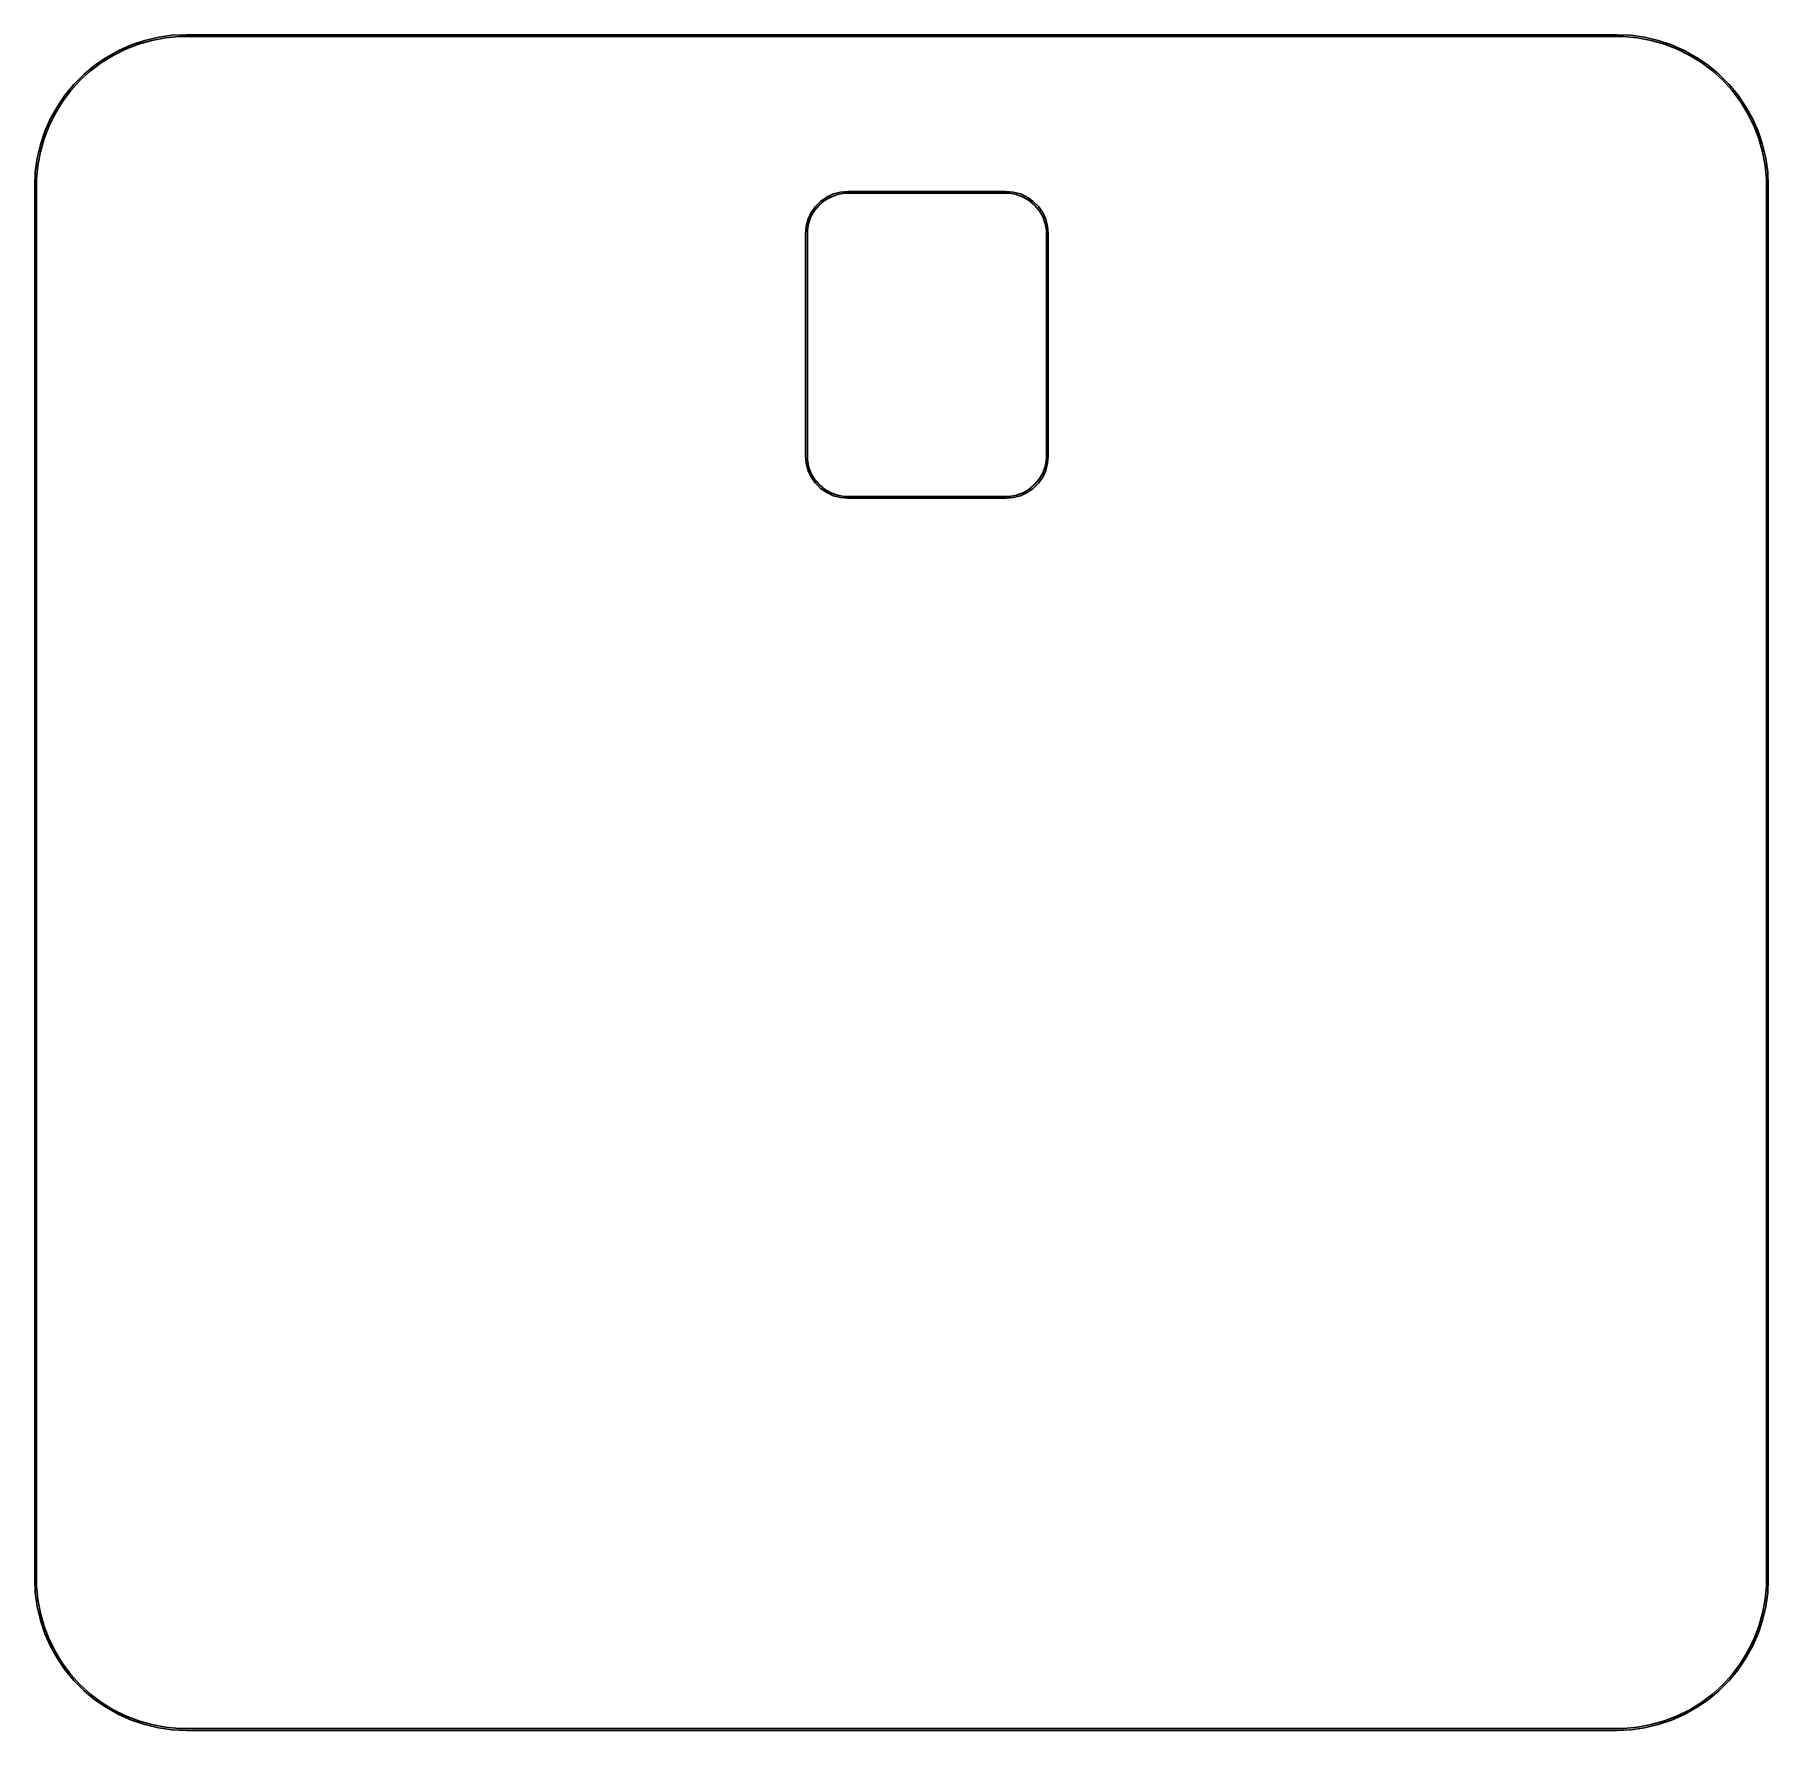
# Model space of a CAD drawing. Header units: inches. Extents: x 0.47 to 2.28, y -2.25 to -0.47.
import ezdxf

# ---------------------------------------------------------------- set-up
doc = ezdxf.new("R2010")
doc.units = ezdxf.units.IN
doc.header["$MEASUREMENT"] = 0
doc.layers.add('Edge.Cuts', color=254, linetype='CONTINUOUS', true_color=0xd0d2cd)

msp = doc.modelspace()

# ---------------------------------------------------------------- linework, layer by layer
at = {"layer": 'Edge.Cuts', "linetype": 'CONTINUOUS'}
for p, q in [((0.5465, -0.4952), (0.5593, -0.4881)), ((0.5666, -0.4866), (0.5537, -0.4931)), ((0.5593, -0.4881), (0.5727, -0.4822)), ((0.5801, -0.4814), (0.5666, -0.4866)), ((0.5727, -0.4822), (0.5866, -0.4775)), ((0.5941, -0.4774), (0.5801, -0.4814)), ((0.5866, -0.4775), (0.6008, -0.4742)), ((0.6083, -0.4748), (0.5941, -0.4774)), ((0.6008, -0.4742), (0.6153, -0.4721)), ((0.6227, -0.4734), (0.6083, -0.4748)), ((0.6153, -0.4721), (0.6299, -0.4715)), ((0.6299, -0.4734), (0.6227, -0.4734)), ((0.6299, -0.4715), (2.126, -0.4715)), ((2.126, -0.4734), (0.6299, -0.4734)), ((2.126, -0.4715), (2.1406, -0.4721)), ((2.1332, -0.4734), (2.126, -0.4734)), ((2.1476, -0.4748), (2.1332, -0.4734)), ((2.1406, -0.4721), (2.1551, -0.4742)), ((2.1619, -0.4774), (2.1476, -0.4748)), ((2.1551, -0.4742), (2.1694, -0.4775)), ((2.1758, -0.4814), (2.1619, -0.4774)), ((2.1694, -0.4775), (2.1832, -0.4822)), ((2.1893, -0.4866), (2.1758, -0.4814)), ((2.1832, -0.4822), (2.1966, -0.4881)), ((2.2022, -0.4931), (2.1893, -0.4866)), ((2.1966, -0.4881), (2.2094, -0.4952)), ((0.5232, -0.5128), (0.5344, -0.5035)), ((0.5414, -0.5007), (0.5298, -0.5094)), ((0.5344, -0.5035), (0.5465, -0.4952)), ((0.5537, -0.4931), (0.5414, -0.5007)), ((2.2145, -0.5007), (2.2022, -0.4931)), ((2.2094, -0.4952), (2.2215, -0.5035)), ((2.2261, -0.5094), (2.2145, -0.5007)), ((2.2215, -0.5035), (2.2327, -0.5128)), ((0.5035, -0.5344), (0.5128, -0.5232)), ((0.5191, -0.5191), (0.5094, -0.5298)), ((0.5128, -0.5232), (0.5232, -0.5128)), ((0.5298, -0.5094), (0.5191, -0.5191)), ((2.2368, -0.5191), (2.2261, -0.5094)), ((2.2327, -0.5128), (2.2431, -0.5232)), ((2.2465, -0.5298), (2.2368, -0.5191)), ((2.2431, -0.5232), (2.2524, -0.5344)), ((0.5007, -0.5414), (0.4931, -0.5537)), ((0.4952, -0.5465), (0.5035, -0.5344)), ((0.5094, -0.5298), (0.5007, -0.5414)), ((2.2552, -0.5414), (2.2465, -0.5298)), ((2.2524, -0.5344), (2.2607, -0.5465)), ((2.2628, -0.5537), (2.2552, -0.5414)), ((0.4822, -0.5727), (0.4881, -0.5593)), ((0.4931, -0.5537), (0.4866, -0.5666)), ((0.4881, -0.5593), (0.4952, -0.5465)), ((2.2607, -0.5465), (2.2678, -0.5593)), ((2.2693, -0.5666), (2.2628, -0.5537)), ((2.2678, -0.5593), (2.2737, -0.5727)), ((0.4814, -0.5801), (0.4774, -0.5941)), ((0.4775, -0.5866), (0.4822, -0.5727)), ((0.4866, -0.5666), (0.4814, -0.5801)), ((2.2745, -0.5801), (2.2693, -0.5666)), ((2.2737, -0.5727), (2.2784, -0.5866)), ((2.2785, -0.5941), (2.2745, -0.5801)), ((0.4742, -0.6008), (0.4775, -0.5866)), ((0.4774, -0.5941), (0.4748, -0.6083)), ((2.2784, -0.5866), (2.2818, -0.6008)), ((2.2811, -0.6083), (2.2785, -0.5941)), ((0.4715, -0.6299), (0.4721, -0.6153)), ((0.4721, -0.6153), (0.4742, -0.6008)), ((0.4748, -0.6083), (0.4734, -0.6227)), ((2.2825, -0.6227), (2.2811, -0.6083)), ((2.2818, -0.6008), (2.2838, -0.6153)), ((2.2838, -0.6153), (2.2844, -0.6299)), ((0.4715, -2.0866), (0.4715, -0.6299)), ((0.4734, -0.6227), (0.4734, -0.6299)), ((0.4734, -0.6299), (0.4734, -2.0866)), ((2.2825, -0.6299), (2.2825, -0.6227)), ((2.2825, -2.0866), (2.2825, -0.6299)), ((2.2844, -0.6299), (2.2844, -2.0866)), ((1.2835, -0.6576), (1.2879, -0.6513)), ((1.2918, -0.6497), (1.287, -0.6554)), ((1.2879, -0.6513), (1.2934, -0.6458)), ((1.2975, -0.645), (1.2918, -0.6497)), ((1.2934, -0.6458), (1.2997, -0.6414)), ((1.3039, -0.6413), (1.2975, -0.645)), ((1.2997, -0.6414), (1.3067, -0.6381)), ((1.3109, -0.6387), (1.3039, -0.6413)), ((1.3067, -0.6381), (1.3142, -0.6361)), ((1.3181, -0.6374), (1.3109, -0.6387)), ((1.3142, -0.6361), (1.3219, -0.6355)), ((1.3219, -0.6374), (1.3181, -0.6374)), ((1.3219, -0.6355), (1.4872, -0.6355)), ((1.4872, -0.6374), (1.3219, -0.6374)), ((1.4872, -0.6355), (1.4949, -0.6361)), ((1.4909, -0.6374), (1.4872, -0.6374)), ((1.4982, -0.6387), (1.4909, -0.6374)), ((1.4949, -0.6361), (1.5024, -0.6381)), ((1.5052, -0.6413), (1.4982, -0.6387)), ((1.5024, -0.6381), (1.5094, -0.6414)), ((1.5116, -0.645), (1.5052, -0.6413)), ((1.5094, -0.6414), (1.5157, -0.6458)), ((1.5172, -0.6497), (1.5116, -0.645)), ((1.5157, -0.6458), (1.5211, -0.6513)), ((1.522, -0.6554), (1.5172, -0.6497)), ((1.5211, -0.6513), (1.5256, -0.6576)), ((1.2782, -0.6721), (1.2802, -0.6646)), ((1.2808, -0.6688), (1.2795, -0.6761)), ((1.2802, -0.6646), (1.2835, -0.6576)), ((1.2833, -0.6618), (1.2808, -0.6688)), ((1.287, -0.6554), (1.2833, -0.6618)), ((1.5257, -0.6618), (1.522, -0.6554)), ((1.5256, -0.6576), (1.5288, -0.6646)), ((1.5282, -0.6688), (1.5257, -0.6618)), ((1.5295, -0.6761), (1.5282, -0.6688)), ((1.5288, -0.6646), (1.5308, -0.6721)), ((1.2776, -0.6798), (1.2782, -0.6721)), ((1.2776, -0.912), (1.2776, -0.6798)), ((1.2795, -0.6761), (1.2795, -0.6798)), ((1.2795, -0.6798), (1.2795, -0.912)), ((1.5295, -0.6798), (1.5295, -0.6761)), ((1.5295, -0.912), (1.5295, -0.6798)), ((1.5308, -0.6721), (1.5315, -0.6798)), ((1.5315, -0.6798), (1.5315, -0.912)), ((1.2782, -0.9197), (1.2776, -0.912)), ((1.2802, -0.9272), (1.2782, -0.9197)), ((1.2795, -0.912), (1.2795, -0.9157)), ((1.2795, -0.9157), (1.2808, -0.923)), ((1.2808, -0.923), (1.2833, -0.93)), ((1.5257, -0.93), (1.5282, -0.923)), ((1.5282, -0.923), (1.5295, -0.9157)), ((1.5308, -0.9197), (1.5288, -0.9272)), ((1.5295, -0.9157), (1.5295, -0.912)), ((1.5315, -0.912), (1.5308, -0.9197)), ((1.2835, -0.9342), (1.2802, -0.9272)), ((1.2833, -0.93), (1.287, -0.9364)), ((1.2879, -0.9405), (1.2835, -0.9342)), ((1.287, -0.9364), (1.2918, -0.9421)), ((1.2934, -0.946), (1.2879, -0.9405)), ((1.2918, -0.9421), (1.2975, -0.9468)), ((1.5116, -0.9468), (1.5172, -0.9421)), ((1.5211, -0.9405), (1.5157, -0.946)), ((1.5172, -0.9421), (1.522, -0.9364)), ((1.5256, -0.9342), (1.5211, -0.9405)), ((1.522, -0.9364), (1.5257, -0.93)), ((1.5288, -0.9272), (1.5256, -0.9342)), ((1.2997, -0.9504), (1.2934, -0.946)), ((1.2975, -0.9468), (1.3039, -0.9506)), ((1.3067, -0.9537), (1.2997, -0.9504)), ((1.3039, -0.9506), (1.3109, -0.9531)), ((1.3142, -0.9557), (1.3067, -0.9537)), ((1.3109, -0.9531), (1.3181, -0.9544)), ((1.3219, -0.9563), (1.3142, -0.9557)), ((1.3181, -0.9544), (1.3219, -0.9544)), ((1.3219, -0.9544), (1.4872, -0.9544)), ((1.4872, -0.9563), (1.3219, -0.9563)), ((1.4872, -0.9544), (1.4909, -0.9544)), ((1.4949, -0.9557), (1.4872, -0.9563)), ((1.4909, -0.9544), (1.4982, -0.9531)), ((1.5024, -0.9537), (1.4949, -0.9557)), ((1.4982, -0.9531), (1.5052, -0.9506)), ((1.5094, -0.9504), (1.5024, -0.9537)), ((1.5052, -0.9506), (1.5116, -0.9468)), ((1.5157, -0.946), (1.5094, -0.9504)), ((0.4721, -2.1012), (0.4715, -2.0866)), ((0.4742, -2.1157), (0.4721, -2.1012)), ((0.4734, -2.0866), (0.4734, -2.0938)), ((0.4734, -2.0938), (0.4748, -2.1083)), ((2.2811, -2.1083), (2.2825, -2.0938)), ((2.2838, -2.1012), (2.2818, -2.1157)), ((2.2825, -2.0938), (2.2825, -2.0866)), ((2.2844, -2.0866), (2.2838, -2.1012)), ((0.4775, -2.13), (0.4742, -2.1157)), ((0.4748, -2.1083), (0.4774, -2.1225)), ((2.2818, -2.1157), (2.2784, -2.13)), ((2.2785, -2.1225), (2.2811, -2.1083)), ((0.4774, -2.1225), (0.4814, -2.1364)), ((0.4822, -2.1439), (0.4775, -2.13)), ((0.4814, -2.1364), (0.4866, -2.1499)), ((2.2693, -2.1499), (2.2745, -2.1364)), ((2.2784, -2.13), (2.2737, -2.1439)), ((2.2745, -2.1364), (2.2785, -2.1225)), ((0.4881, -2.1572), (0.4822, -2.1439)), ((0.4866, -2.1499), (0.4931, -2.1628)), ((0.4952, -2.17), (0.4881, -2.1572)), ((2.2678, -2.1572), (2.2607, -2.17)), ((2.2628, -2.1628), (2.2693, -2.1499)), ((2.2737, -2.1439), (2.2678, -2.1572)), ((0.4931, -2.1628), (0.5007, -2.1752)), ((0.5035, -2.1821), (0.4952, -2.17)), ((0.5007, -2.1752), (0.5094, -2.1867)), ((2.2465, -2.1867), (2.2552, -2.1752)), ((2.2607, -2.17), (2.2524, -2.1821)), ((2.2552, -2.1752), (2.2628, -2.1628)), ((0.5128, -2.1934), (0.5035, -2.1821)), ((0.5094, -2.1867), (0.5191, -2.1974)), ((0.5232, -2.2037), (0.5128, -2.1934)), ((2.2431, -2.1934), (2.2327, -2.2037)), ((2.2368, -2.1974), (2.2465, -2.1867)), ((2.2524, -2.1821), (2.2431, -2.1934)), ((0.5191, -2.1974), (0.5298, -2.2071)), ((0.5344, -2.2131), (0.5232, -2.2037)), ((0.5298, -2.2071), (0.5414, -2.2159)), ((2.2145, -2.2159), (2.2261, -2.2071)), ((2.2327, -2.2037), (2.2215, -2.2131)), ((2.2261, -2.2071), (2.2368, -2.1974)), ((0.5465, -2.2213), (0.5344, -2.2131)), ((0.5414, -2.2159), (0.5537, -2.2235)), ((0.5593, -2.2285), (0.5465, -2.2213)), ((0.5537, -2.2235), (0.5666, -2.2299)), ((0.5727, -2.2344), (0.5593, -2.2285)), ((0.5666, -2.2299), (0.5801, -2.2352)), ((2.1758, -2.2352), (2.1893, -2.2299)), ((2.1966, -2.2285), (2.1832, -2.2344)), ((2.1893, -2.2299), (2.2022, -2.2235)), ((2.2094, -2.2213), (2.1966, -2.2285)), ((2.2022, -2.2235), (2.2145, -2.2159)), ((2.2215, -2.2131), (2.2094, -2.2213)), ((0.5866, -2.239), (0.5727, -2.2344)), ((0.5801, -2.2352), (0.5941, -2.2391)), ((0.6008, -2.2424), (0.5866, -2.239)), ((0.5941, -2.2391), (0.6083, -2.2418)), ((0.6153, -2.2444), (0.6008, -2.2424)), ((0.6083, -2.2418), (0.6227, -2.2431)), ((0.6299, -2.2451), (0.6153, -2.2444)), ((0.6227, -2.2431), (0.6299, -2.2431)), ((0.6299, -2.2431), (2.126, -2.2431)), ((2.126, -2.2451), (0.6299, -2.2451)), ((2.126, -2.2431), (2.1332, -2.2431)), ((2.1406, -2.2444), (2.126, -2.2451)), ((2.1332, -2.2431), (2.1476, -2.2418)), ((2.1551, -2.2424), (2.1406, -2.2444)), ((2.1476, -2.2418), (2.1619, -2.2391)), ((2.1694, -2.239), (2.1551, -2.2424)), ((2.1619, -2.2391), (2.1758, -2.2352)), ((2.1832, -2.2344), (2.1694, -2.239))]:
    msp.add_line(p, q, dxfattribs=at)

doc.saveas('drawing.dxf')
